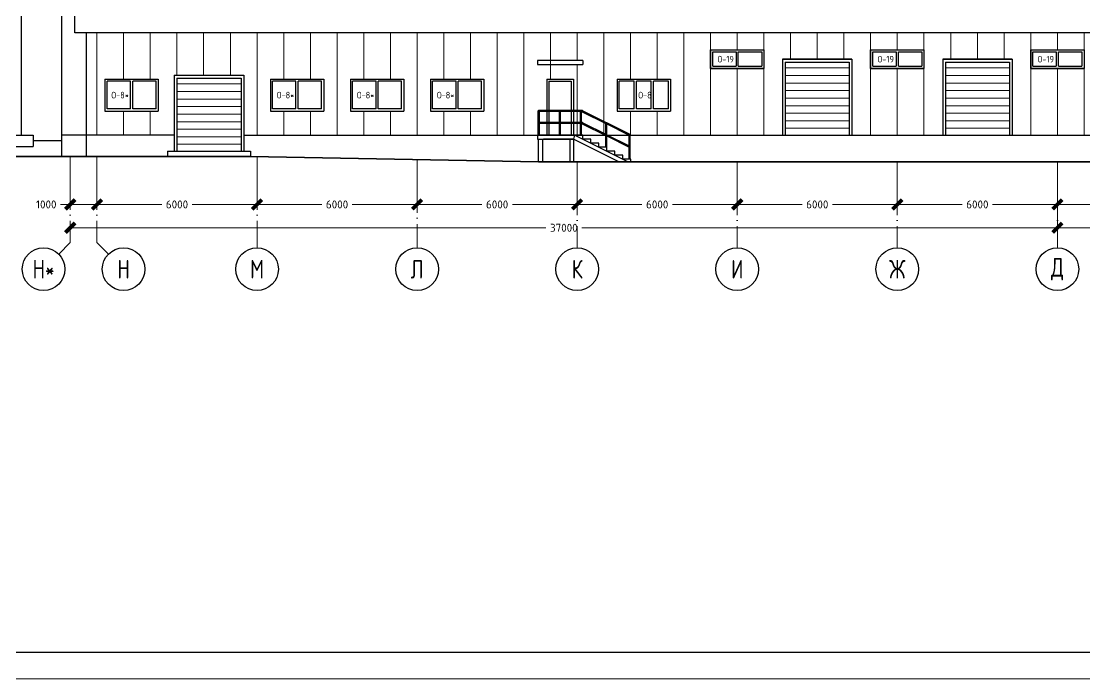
# Model space of a CAD drawing. Extents: x -965262 to 1142518, y -357520 to 71675.
# Drawn here: x -135552 to -115622, y -240088 to -227759 of the extents above; entities that cross this region are included whole.
import ezdxf

# ---------------------------------------------------------------- set-up
doc = ezdxf.new("R2010")
doc.units = 0
doc.header["$LTSCALE"] = 10
doc.linetypes.add('DOTE', pattern=[2.42, 2, -0.2, 0.02, -0.2])
doc.layers.get('0').update_dxf_attribs({"linetype": 'CONTINUOUS', "lineweight": 30})
doc.layers.get('Defpoints').update_dxf_attribs({"linetype": 'CONTINUOUS'})
doc.layers.add('DOTE', color=7, linetype='DOTE', lineweight=9)
doc.styles.add('GOST 2.304', font='isocpeur.ttf', dxfattribs={"width": 0.75, "height": 250})
doc.styles.get("Standard").update_dxf_attribs({"font": 'isocpeur.ttf', "height": 300})
doc.dimstyles.new('Standard_2', dxfattribs={"dimscale": 200, "dimtxt": 600, "dimasz": 1.8, "dimexe": 1.8, "dimexo": 0.625, "dimgap": 0.9, "dimtad": 0, "dimdec": 0, "dimzin": 0, "dimdsep": 46, "dimtxsty": 'Standard', "dimblk": 'ARCHTICK', "dimcen": 0.9, "dimclrd": 256, "dimclre": 256, "dimclrt": 256, "dimadec": 0, "dimazin": 0, "dimtfac": 1, "dimtdec": 0, "dimtofl": 0, "dimtmove": 0, "dimatfit": 3, "dimfxl": 1, "dimtolj": 1, "dimtzin": 0, "dimlwd": 15, "dimlwe": 15, "dimarcsym": 0})

# ---------------------------------------------------------------- blocks, each defined once
blk = doc.blocks.new('_ArchTick')
at = {"color": 0, "linetype": 'ByBlock', "lineweight": 0, "const_width": 0.4}
blk.add_lwpolyline([(-0.5, -0.5), (0.5, 0.5)], dxfattribs=at)
blk = doc.blocks.new('*D1629')
at = {"lineweight": 15, "transparency": 16777216}
for p, q in [((-151483, -18365), (-151483, -18130)), ((-145483, -18365), (-145483, -18130)), ((-151483, -18490), (-149053, -18490)), ((-145483, -18490), (-147913, -18490))]:
    blk.add_line(p, q, dxfattribs=at)
at = {"layer": 'Defpoints', "color": 0, "lineweight": 15, "transparency": 16777216}
for p in [(-151483, -18490), (-151483, -18490), (-145483, -18490, 1451)]:
    blk.add_point(p, dxfattribs=at)
at = {"lineweight": 15, "transparency": 16777216, "xscale": 360, "yscale": 360, "zscale": 360, "rotation": 180}
blk.add_blockref('_ArchTick', (-151483, -18490), dxfattribs=at)
at = {"lineweight": 15, "transparency": 16777216, "xscale": 360, "yscale": 360, "zscale": 360}
blk.add_blockref('_ArchTick', (-145483, -18490), dxfattribs=at)
at = {"lineweight": 15, "transparency": 16777216, "insert": (-148483, -18490), "char_height": 300, "attachment_point": 5}
blk.add_mtext('\\A1;6000', dxfattribs=at)
blk = doc.blocks.new('*D1630')
at = {"lineweight": 15, "transparency": 16777216}
for p, q in [((-157483, -18365), (-157483, -18130)), ((-151483, -18365), (-151483, -18130)), ((-157483, -18490), (-155053, -18490)), ((-151483, -18490), (-153913, -18490))]:
    blk.add_line(p, q, dxfattribs=at)
at = {"layer": 'Defpoints', "color": 0, "lineweight": 15, "transparency": 16777216}
for p in [(-157483, -18490), (-157483, -18490), (-151483, -18490, 1451)]:
    blk.add_point(p, dxfattribs=at)
at = {"lineweight": 15, "transparency": 16777216, "xscale": 360, "yscale": 360, "zscale": 360, "rotation": 180}
blk.add_blockref('_ArchTick', (-157483, -18490), dxfattribs=at)
at = {"lineweight": 15, "transparency": 16777216, "xscale": 360, "yscale": 360, "zscale": 360}
blk.add_blockref('_ArchTick', (-151483, -18490), dxfattribs=at)
at = {"lineweight": 15, "transparency": 16777216, "insert": (-154483, -18490), "char_height": 300, "attachment_point": 5}
blk.add_mtext('\\A1;6000', dxfattribs=at)
blk = doc.blocks.new('*D1631')
at = {"lineweight": 15, "transparency": 16777216}
for p, q in [((-151483, -19240), (-151483, -19005)), ((-127483, -19240), (-127483, -19005)), ((-151483, -19365), (-140173, -19365)), ((-127483, -19365), (-138793, -19365))]:
    blk.add_line(p, q, dxfattribs=at)
at = {"layer": 'Defpoints', "color": 0, "lineweight": 15, "transparency": 16777216}
for p in [(-151483, -19365), (-151483, -19365), (-127483, -19365)]:
    blk.add_point(p, dxfattribs=at)
at = {"lineweight": 15, "transparency": 16777216, "xscale": 360, "yscale": 360, "zscale": 360, "rotation": 180}
blk.add_blockref('_ArchTick', (-151483, -19365), dxfattribs=at)
at = {"lineweight": 15, "transparency": 16777216, "xscale": 360, "yscale": 360, "zscale": 360}
blk.add_blockref('_ArchTick', (-127483, -19365), dxfattribs=at)
at = {"lineweight": 15, "transparency": 16777216, "insert": (-139483, -19365), "char_height": 300, "attachment_point": 5}
blk.add_mtext('\\A1;24000', dxfattribs=at)
blk = doc.blocks.new('*D1632')
at = {"lineweight": 15, "transparency": 16777216}
for p, q in [((-163483, -18365), (-163483, -18130)), ((-157483, -18365), (-157483, -18130)), ((-163483, -18490), (-161053, -18490)), ((-157483, -18490), (-159913, -18490))]:
    blk.add_line(p, q, dxfattribs=at)
at = {"layer": 'Defpoints', "color": 0, "lineweight": 15, "transparency": 16777216}
for p in [(-163483, -18490), (-163483, -18490), (-157483, -18490, 1451)]:
    blk.add_point(p, dxfattribs=at)
at = {"lineweight": 15, "transparency": 16777216, "xscale": 360, "yscale": 360, "zscale": 360, "rotation": 180}
blk.add_blockref('_ArchTick', (-163483, -18490), dxfattribs=at)
at = {"lineweight": 15, "transparency": 16777216, "xscale": 360, "yscale": 360, "zscale": 360}
blk.add_blockref('_ArchTick', (-157483, -18490), dxfattribs=at)
at = {"lineweight": 15, "transparency": 16777216, "insert": (-160483, -18490), "char_height": 300, "attachment_point": 5}
blk.add_mtext('\\A1;6000', dxfattribs=at)
blk = doc.blocks.new('*D1633')
at = {"lineweight": 15, "transparency": 16777216}
for p, q in [((-169483, -18365), (-169483, -18130)), ((-163483, -18365), (-163483, -18130)), ((-169483, -18490), (-167053, -18490)), ((-163483, -18490), (-165913, -18490))]:
    blk.add_line(p, q, dxfattribs=at)
at = {"layer": 'Defpoints', "color": 0, "lineweight": 15, "transparency": 16777216}
for p in [(-169483, -18490), (-169483, -18490), (-163483, -18490, 1451)]:
    blk.add_point(p, dxfattribs=at)
at = {"lineweight": 15, "transparency": 16777216, "xscale": 360, "yscale": 360, "zscale": 360, "rotation": 180}
blk.add_blockref('_ArchTick', (-169483, -18490), dxfattribs=at)
at = {"lineweight": 15, "transparency": 16777216, "xscale": 360, "yscale": 360, "zscale": 360}
blk.add_blockref('_ArchTick', (-163483, -18490), dxfattribs=at)
at = {"lineweight": 15, "transparency": 16777216, "insert": (-166483, -18490), "char_height": 300, "attachment_point": 5}
blk.add_mtext('\\A1;6000', dxfattribs=at)
blk = doc.blocks.new('*D1634')
at = {"lineweight": 15, "transparency": 16777216}
for p, q in [((-175483, -18365), (-175483, -18130)), ((-169483, -18365), (-169483, -18130)), ((-175483, -18490), (-173053, -18490)), ((-169483, -18490), (-171913, -18490))]:
    blk.add_line(p, q, dxfattribs=at)
at = {"layer": 'Defpoints', "color": 0, "lineweight": 15, "transparency": 16777216}
for p in [(-175483, -18490), (-175483, -18490), (-169483, -18490, 1451)]:
    blk.add_point(p, dxfattribs=at)
at = {"lineweight": 15, "transparency": 16777216, "xscale": 360, "yscale": 360, "zscale": 360, "rotation": 180}
blk.add_blockref('_ArchTick', (-175483, -18490), dxfattribs=at)
at = {"lineweight": 15, "transparency": 16777216, "xscale": 360, "yscale": 360, "zscale": 360}
blk.add_blockref('_ArchTick', (-169483, -18490), dxfattribs=at)
at = {"lineweight": 15, "transparency": 16777216, "insert": (-172483, -18490), "char_height": 300, "attachment_point": 5}
blk.add_mtext('\\A1;6000', dxfattribs=at)
blk = doc.blocks.new('*D1635')
at = {"lineweight": 15, "transparency": 16777216}
for p, q in [((-181483, -18365), (-181483, -18130)), ((-175483, -18365), (-175483, -18130)), ((-181483, -18490), (-179053, -18490)), ((-175483, -18490), (-177913, -18490))]:
    blk.add_line(p, q, dxfattribs=at)
at = {"layer": 'Defpoints', "color": 0, "lineweight": 15, "transparency": 16777216}
for p in [(-181483, -18490), (-181483, -18490), (-175483, -18490, 1451)]:
    blk.add_point(p, dxfattribs=at)
at = {"lineweight": 15, "transparency": 16777216, "xscale": 360, "yscale": 360, "zscale": 360, "rotation": 180}
blk.add_blockref('_ArchTick', (-181483, -18490), dxfattribs=at)
at = {"lineweight": 15, "transparency": 16777216, "xscale": 360, "yscale": 360, "zscale": 360}
blk.add_blockref('_ArchTick', (-175483, -18490), dxfattribs=at)
at = {"lineweight": 15, "transparency": 16777216, "insert": (-178483, -18490), "char_height": 300, "attachment_point": 5}
blk.add_mtext('\\A1;6000', dxfattribs=at)
blk = doc.blocks.new('*D1636')
at = {"lineweight": 15, "transparency": 16777216}
for p, q in [((-187483, -18365), (-187483, -18130)), ((-181483, -18365), (-181483, -18130)), ((-187483, -18490), (-185053, -18490)), ((-181483, -18490), (-183913, -18490))]:
    blk.add_line(p, q, dxfattribs=at)
at = {"layer": 'Defpoints', "color": 0, "lineweight": 15, "transparency": 16777216}
for p in [(-187483, -18490), (-187483, -18490), (-181483, -18490, 1451)]:
    blk.add_point(p, dxfattribs=at)
at = {"lineweight": 15, "transparency": 16777216, "xscale": 360, "yscale": 360, "zscale": 360, "rotation": 180}
blk.add_blockref('_ArchTick', (-187483, -18490), dxfattribs=at)
at = {"lineweight": 15, "transparency": 16777216, "xscale": 360, "yscale": 360, "zscale": 360}
blk.add_blockref('_ArchTick', (-181483, -18490), dxfattribs=at)
at = {"lineweight": 15, "transparency": 16777216, "insert": (-184483, -18490), "char_height": 300, "attachment_point": 5}
blk.add_mtext('\\A1;6000', dxfattribs=at)
blk = doc.blocks.new('*D1637')
at = {"lineweight": 15, "transparency": 16777216}
for p, q in [((-188483, -18365), (-188483, -18130)), ((-187483, -18365), (-187483, -18130)), ((-188483, -18490), (-188843, -18490)), ((-187483, -18490), (-188483, -18490))]:
    blk.add_line(p, q, dxfattribs=at)
at = {"layer": 'Defpoints', "color": 0, "lineweight": 15, "transparency": 16777216}
for p in [(-188483, -18490), (-188483, -18490), (-187483, -18490, 1451)]:
    blk.add_point(p, dxfattribs=at)
at = {"lineweight": 15, "transparency": 16777216, "xscale": 360, "yscale": 360, "zscale": 360, "rotation": 180}
blk.add_blockref('_ArchTick', (-188483, -18490), dxfattribs=at)
at = {"lineweight": 15, "transparency": 16777216, "xscale": 360, "yscale": 360, "zscale": 360}
blk.add_blockref('_ArchTick', (-187483, -18490), dxfattribs=at)
at = {"lineweight": 15, "transparency": 16777216, "insert": (-189383, -18490), "char_height": 300, "attachment_point": 5}
blk.add_mtext('\\A1;1000', dxfattribs=at)
blk = doc.blocks.new('*D1638')
at = {"lineweight": 15, "transparency": 16777216}
for p, q in [((-151483, -18503), (-151483, -19725)), ((-188483, -19365), (-170658, -19365)), ((-188483, -19490), (-188483, -19725)), ((-151483, -19365), (-169308, -19365))]:
    blk.add_line(p, q, dxfattribs=at)
at = {"layer": 'Defpoints', "color": 0, "lineweight": 15, "transparency": 16777216}
for p in [(-151483, -18378), (-188483, -19365), (-188483, -19365)]:
    blk.add_point(p, dxfattribs=at)
at = {"lineweight": 15, "transparency": 16777216, "xscale": 360, "yscale": 360, "zscale": 360, "rotation": 180}
blk.add_blockref('_ArchTick', (-188483, -19365), dxfattribs=at)
at = {"lineweight": 15, "transparency": 16777216, "xscale": 360, "yscale": 360, "zscale": 360}
blk.add_blockref('_ArchTick', (-151483, -19365), dxfattribs=at)
at = {"lineweight": 15, "transparency": 16777216, "insert": (-169983, -19365), "char_height": 300, "attachment_point": 5}
blk.add_mtext('\\A1;37000', dxfattribs=at)
blk = doc.blocks.new('Фасад Н-А')
at = {"color": 7, "ltscale": 100}
blk.add_line((-190319.6, -6154, -3250.5), (-190319.6, -15889, -3250.5), dxfattribs=at)
at = {"ltscale": 2}
for p, q in [((-188808.1, -9584, -5059), (-188808.1, -16689, -5059)), ((-115673.1, -12059, -3250.5), (-188317.9, -12059, -3250.5)), ((-187892.9, -12059, -3250.5), (-187892.9, -16689, -3250.5)), ((-184583.2, -15889, -3250.5), (-187892.9, -15889, -3250.5))]:
    blk.add_line(p, q, dxfattribs=at)
at = {"ltscale": 0.3}
for p, q in [((-188317.9, -12059, -3250.5), (-188317.9, -11089, -3250.5)), ((-164483.1, -13388.7, -3250.5), (-164483.1, -12688.7, -3250.5)), ((-164483.1, -12688.7, -3250.5), (-163483.1, -12688.7, -3250.5)), ((-163483.1, -12688.7, -3250.5), (-162483.1, -12688.7, -3250.5)), ((-158483.1, -13388.7, -3250.5), (-158483.1, -12688.7, -3250.5)), ((-158483.1, -12688.7, -3250.5), (-157483.1, -12688.7, -3250.5)), ((-157483.1, -12688.7, -3250.5), (-156483.1, -12688.7, -3250.5)), ((-152483.1, -13388.7, -3250.5), (-152483.1, -12688.7, -3250.5)), ((-152483.1, -12688.7, -3250.5), (-151483.1, -12688.7, -3250.5)), ((-151483.1, -12688.7, -3250.5), (-150483.1, -12688.7, -3250.5)), ((-164403.1, -12768.7, -3250.5), (-163523.1, -12768.7, -3250.5)), ((-164403.1, -13308.7, -3250.5), (-164403.1, -12768.7, -3250.5)), ((-163523.1, -12768.7, -3250.5), (-163523.1, -13308.7, -3250.5)), ((-163443.1, -12768.7, -3250.5), (-162563.1, -12768.7, -3250.5)), ((-163443.1, -13308.7, -3250.5), (-163443.1, -12768.7, -3250.5)), ((-162563.1, -12768.7, -3250.5), (-162563.1, -13308.7, -3250.5)), ((-159183.1, -13039, -3250.5), (-161783.1, -13039, -3250.5)), ((-160101, -13039, -3250.5), (-160627.2, -13039, -3250.5)), ((-160364.1, -13039, -3250.5), (-160163, -13039, -3250.5)), ((-158403.1, -12768.7, -3250.5), (-157523.1, -12768.7, -3250.5)), ((-158403.1, -13308.7, -3250.5), (-158403.1, -12768.7, -3250.5)), ((-157523.1, -12768.7, -3250.5), (-157523.1, -13308.7, -3250.5)), ((-157443.1, -12768.7, -3250.5), (-156563.1, -12768.7, -3250.5)), ((-157443.1, -13308.7, -3250.5), (-157443.1, -12768.7, -3250.5)), ((-156563.1, -12768.7, -3250.5), (-156563.1, -13308.7, -3250.5)), ((-153183.1, -13039, -3250.5), (-155783.1, -13039, -3250.5)), ((-154101, -13039, -3250.5), (-154627.2, -13039, -3250.5)), ((-154364.1, -13039, -3250.5), (-154163, -13039, -3250.5)), ((-152403.1, -12768.7, -3250.5), (-151523.1, -12768.7, -3250.5)), ((-152403.1, -13308.7, -3250.5), (-152403.1, -12768.7, -3250.5)), ((-151523.1, -12768.7, -3250.5), (-151523.1, -13308.7, -3250.5)), ((-151443.1, -12768.7, -3250.5), (-150563.1, -12768.7, -3250.5)), ((-151443.1, -13308.7, -3250.5), (-151443.1, -12768.7, -3250.5)), ((-150563.1, -12768.7, -3250.5), (-150563.1, -13308.7, -3250.5)), ((-164483.1, -13388.7, -3250.5), (-163483.1, -13388.7, -3250.5)), ((-164403.1, -13308.7, -3250.5), (-163523.1, -13308.7, -3250.5)), ((-163483.1, -13388.7, -3250.5), (-162483.1, -13388.7, -3250.5)), ((-163443.1, -13308.7, -3250.5), (-162563.1, -13308.7, -3250.5)), ((-158483.1, -13388.7, -3250.5), (-157483.1, -13388.7, -3250.5)), ((-158403.1, -13308.7, -3250.5), (-157523.1, -13308.7, -3250.5)), ((-157483.1, -13388.7, -3250.5), (-156483.1, -13388.7, -3250.5)), ((-157443.1, -13308.7, -3250.5), (-156563.1, -13308.7, -3250.5)), ((-152483.1, -13388.7, -3250.5), (-151483.1, -13388.7, -3250.5)), ((-152403.1, -13308.7, -3250.5), (-151523.1, -13308.7, -3250.5)), ((-151483.1, -13388.7, -3250.5), (-150483.1, -13388.7, -3250.5)), ((-151443.1, -13308.7, -3250.5), (-150563.1, -13308.7, -3250.5)), ((-186223.2, -14909, -3250.5), (-186223.2, -13869, -3250.5)), ((-186143.2, -14909, -3250.5), (-186143.2, -13869, -3250.5)), ((-180023.2, -14909, -3250.5), (-180023.2, -13869, -3250.5)), ((-179943.2, -14909, -3250.5), (-179943.2, -13869, -3250.5)), ((-177023.2, -14909, -3250.5), (-177023.2, -13869, -3250.5)), ((-176943.2, -14909, -3250.5), (-176943.2, -13869, -3250.5)), ((-174023.2, -14909, -3250.5), (-174023.2, -13869, -3250.5)), ((-173943.2, -14909, -3250.5), (-173943.2, -13869, -3250.5)), ((-167343.2, -14909, -3250.5), (-167343.2, -13869, -3250.5)), ((-167263.2, -14909, -3250.5), (-167263.2, -13869, -3250.5)), ((-166703.2, -14909, -3250.5), (-166703.2, -13869, -3250.5)), ((-166623.2, -14909, -3250.5), (-166623.2, -13869, -3250.5)), ((-169273.2, -15889, -3250.5), (-169573.2, -15889, -3250.5)), ((-161783.1, -15889, -3250.5), (-159183.1, -15889, -3250.5)), ((-155783.1, -15889, -3250.5), (-153183.1, -15889, -3250.5)), ((-184833.2, -16489, -3250.5), (-184833.2, -16689, -3250.5)), ((-181733.2, -16489, -3250.5), (-181733.2, -16689, -3250.5))]:
    blk.add_line(p, q, dxfattribs=at)
at = {"lineweight": 0, "ltscale": 100}
for p, q in [((-187483.2, -15889, -3250.5), (-187483.2, -12059, -3250.5)), ((-186483.2, -13789, -3250.5), (-186483.2, -12059, -3250.5)), ((-185483.2, -13789, -3250.5), (-185483.2, -12059, -3250.5)), ((-184483.2, -13639, -3250.5), (-184483.2, -12059, -3250.5)), ((-183483.2, -13639, -3250.5), (-183483.2, -12059, -3250.5)), ((-182483.2, -13639, -3250.5), (-182483.2, -12059, -3250.5)), ((-181483.2, -15889, -3250.5), (-181483.2, -12059, -3250.5)), ((-180483.2, -13789, -3250.5), (-180483.2, -12059, -3250.5)), ((-179483.2, -13789, -3250.5), (-179483.2, -12059, -3250.5)), ((-178483.2, -15889, -3250.5), (-178483.2, -12059, -3250.5)), ((-177483.2, -13789, -3250.5), (-177483.2, -12059, -3250.5)), ((-176483.2, -13789, -3250.5), (-176483.2, -12059, -3250.5)), ((-175483.2, -15889, -3250.5), (-175483.2, -12059, -3250.5)), ((-174483.2, -13789, -3250.5), (-174483.2, -12059, -3250.5)), ((-173483.2, -13789, -3250.5), (-173483.2, -12059, -3250.5)), ((-172483.2, -15889, -3250.5), (-172483.2, -12059, -3250.5)), ((-171483.2, -15889, -3250.5), (-171483.2, -12059, -3250.5)), ((-170483.2, -13789, -3250.5), (-170483.2, -12059, -3250.5)), ((-169483.2, -13089.6, -3250.5), (-169483.2, -12059, -3250.5)), ((-168483.2, -15371.6, -3250.5), (-168483.2, -12059, -3250.5)), ((-167483.2, -13789, -3250.5), (-167483.2, -12059, -3250.5)), ((-166483.2, -13789, -3250.5), (-166483.2, -12059, -3250.5)), ((-165483.2, -15889, -3250.5), (-165483.2, -12059, -3250.5)), ((-164483.2, -15889, -3250.5), (-164483.2, -12059, -3250.5)), ((-163483.2, -12688.7, -3250.5), (-163483.2, -12059, -3250.5)), ((-162483.2, -15889, -3250.5), (-162483.2, -12059, -3250.5)), ((-161483.2, -13039, -3250.5), (-161483.2, -12059, -3250.5)), ((-160483.2, -13039, -3250.5), (-160483.2, -12059, -3250.5)), ((-159483.2, -13039, -3250.5), (-159483.2, -12059, -3250.5)), ((-158483.2, -15889, -3250.5), (-158483.2, -12059, -3250.5)), ((-157483.2, -12688.7, -3250.5), (-157483.2, -12059, -3250.5)), ((-156483.2, -15889, -3250.5), (-156483.2, -12059, -3250.5)), ((-155483.2, -13039, -3250.5), (-155483.2, -12059, -3250.5)), ((-154483.2, -13039, -3250.5), (-154483.2, -12059, -3250.5)), ((-153483.2, -13039, -3250.5), (-153483.2, -12059, -3250.5)), ((-152483.2, -15889, -3250.5), (-152483.2, -12059, -3250.5)), ((-151483.2, -12688.7, -3250.5), (-151483.2, -12059, -3250.5)), ((-150483.2, -15889, -3250.5), (-150483.2, -12059, -3250.5)), ((-169483.2, -14969, -3250.5), (-169483.2, -13239.6, -3250.5)), ((-163483.2, -15889, -3250.5), (-163483.2, -13388.7, -3250.5)), ((-157483.2, -15889, -3250.5), (-157483.2, -13388.7, -3250.5)), ((-151483.2, -15889, -3250.5), (-151483.2, -13388.7, -3250.5)), ((-186483.2, -15889, -3250.5), (-186483.2, -14989, -3250.5)), ((-185483.2, -15889, -3250.5), (-185483.2, -14989, -3250.5)), ((-180483.2, -15889, -3250.5), (-180483.2, -14989, -3250.5)), ((-179483.2, -15889, -3250.5), (-179483.2, -14989, -3250.5)), ((-177483.2, -15889, -3250.5), (-177483.2, -14989, -3250.5)), ((-176483.2, -15889, -3250.5), (-176483.2, -14989, -3250.5)), ((-174483.2, -15889, -3250.5), (-174483.2, -14989, -3250.5)), ((-173483.2, -15889, -3250.5), (-173483.2, -14989, -3250.5)), ((-169483.2, -15419, -3250.5), (-169483.2, -15009, -3250.5)), ((-167483.2, -15889, -3250.5), (-167483.2, -14989, -3250.5)), ((-166483.2, -15889, -3250.5), (-166483.2, -14989, -3250.5)), ((-169483.2, -15889, -3250.5), (-169483.2, -15459, -3250.5)), ((-168483.2, -15821.6, -3250.5), (-168483.2, -15416.3, -3250.5)), ((-168483.2, -15889, -3250.5), (-168483.2, -15866.3, -3250.5))]:
    blk.add_line(p, q, dxfattribs=at)
for p, q in [((-164483.1, -13388.7, -3250.5), (-164483.1, -12688.7, -3250.5)), ((-164483.1, -12688.7, -3250.5), (-164483.1, -13388.7, -3250.5)), ((-163483.1, -12688.7, -3250.5), (-162483.1, -12688.7, -3250.5)), ((-162483.1, -12688.7, -3250.5), (-162483.1, -13388.7, -3250.5)), ((-162483.1, -12688.7, -3250.5), (-162483.1, -13388.7, -3250.5)), ((-162483.1, -12688.7, -3250.5), (-162483.1, -13388.7, -3250.5)), ((-158483.1, -13388.7, -3250.5), (-158483.1, -12688.7, -3250.5)), ((-158483.1, -12688.7, -3250.5), (-158483.1, -13388.7, -3250.5)), ((-157483.1, -12688.7, -3250.5), (-156483.1, -12688.7, -3250.5)), ((-156483.1, -12688.7, -3250.5), (-156483.1, -13388.7, -3250.5)), ((-156483.1, -12688.7, -3250.5), (-156483.1, -13388.7, -3250.5)), ((-156483.1, -12688.7, -3250.5), (-156483.1, -13388.7, -3250.5)), ((-152483.1, -13388.7, -3250.5), (-152483.1, -12688.7, -3250.5)), ((-152483.1, -12688.7, -3250.5), (-152483.1, -13388.7, -3250.5)), ((-151483.1, -12688.7, -3250.5), (-150483.1, -12688.7, -3250.5)), ((-150483.1, -12688.7, -3250.5), (-150483.1, -13388.7, -3250.5)), ((-150483.1, -12688.7, -3250.5), (-150483.1, -13388.7, -3250.5)), ((-150483.1, -12688.7, -3250.5), (-150483.1, -13388.7, -3250.5)), ((-169605.9, -13089.6, -3250.5), (-170705.9, -13089.6, -3250.5)), ((-161783.1, -13039, -3250.5), (-161783.1, -15889, -3250.5)), ((-161783.1, -13039, -3250.5), (-159183.1, -13039, -3250.5)), ((-161783.1, -13039, -3250.5), (-159183.1, -13039, -3250.5)), ((-161783.1, -13039, -3250.5), (-161783.1, -15889, -3250.5)), ((-161783.1, -13039, -3250.5), (-161783.1, -15889, -3250.5)), ((-159183.1, -13039, -3250.5), (-159183.1, -15889, -3250.5)), ((-159183.1, -13039, -3250.5), (-159183.1, -15889, -3250.5)), ((-159183.1, -13039, -3250.5), (-159183.1, -15889, -3250.5)), ((-159183.1, -13039, -3250.5), (-159183.1, -15889, -3250.5)), ((-159183.1, -13039, -3250.5), (-159183.1, -15889, -3250.5)), ((-155783.1, -13039, -3250.5), (-155783.1, -15889, -3250.5)), ((-155783.1, -13039, -3250.5), (-153183.1, -13039, -3250.5)), ((-155783.1, -13039, -3250.5), (-153183.1, -13039, -3250.5)), ((-155783.1, -13039, -3250.5), (-155783.1, -15889, -3250.5)), ((-155783.1, -13039, -3250.5), (-155783.1, -15889, -3250.5)), ((-153183.1, -13039, -3250.5), (-153183.1, -15889, -3250.5)), ((-153183.1, -13039, -3250.5), (-153183.1, -15889, -3250.5)), ((-153183.1, -13039, -3250.5), (-153183.1, -15889, -3250.5)), ((-153183.1, -13039, -3250.5), (-153183.1, -15889, -3250.5)), ((-153183.1, -13039, -3250.5), (-153183.1, -15889, -3250.5)), ((-163483.1, -13388.7, -3250.5), (-164483.1, -13388.7, -3250.5)), ((-164483.1, -13388.7, -3250.5), (-163483.1, -13388.7, -3250.5)), ((-162483.1, -13388.7, -3250.5), (-163483.1, -13388.7, -3250.5)), ((-163483.1, -13388.7, -3250.5), (-162483.1, -13388.7, -3250.5)), ((-161683.1, -13157.6, -3250.5), (-161683.1, -15889, -3250.5)), ((-161683.1, -13157.6, -3250.5), (-159283.1, -13157.6, -3250.5)), ((-159283.1, -13157.6, -3250.5), (-159283.1, -15889, -3250.5)), ((-157483.1, -13388.7, -3250.5), (-158483.1, -13388.7, -3250.5)), ((-158483.1, -13388.7, -3250.5), (-157483.1, -13388.7, -3250.5)), ((-156483.1, -13388.7, -3250.5), (-157483.1, -13388.7, -3250.5)), ((-157483.1, -13388.7, -3250.5), (-156483.1, -13388.7, -3250.5)), ((-155683.1, -13157.6, -3250.5), (-155683.1, -15889, -3250.5)), ((-155683.1, -13157.6, -3250.5), (-153283.1, -13157.6, -3250.5)), ((-153283.1, -13157.6, -3250.5), (-153283.1, -15889, -3250.5)), ((-151483.1, -13388.7, -3250.5), (-152483.1, -13388.7, -3250.5)), ((-152483.1, -13388.7, -3250.5), (-151483.1, -13388.7, -3250.5)), ((-150483.1, -13388.7, -3250.5), (-151483.1, -13388.7, -3250.5)), ((-151483.1, -13388.7, -3250.5), (-150483.1, -13388.7, -3250.5)), ((-187183.2, -13789, -3250.5), (-187183.2, -14989, -3250.5)), ((-187183.2, -13789, -3250.5), (-185683.2, -13789, -3250.5)), ((-187183.2, -13789, -3250.5), (-185683.2, -13789, -3250.5)), ((-187183.2, -13789, -3250.5), (-187183.2, -14989, -3250.5)), ((-187183.2, -13789, -3250.5), (-185683.2, -13789, -3250.5)), ((-187183.2, -13789, -3250.5), (-187183.2, -14989, -3250.5)), ((-187183.2, -13789, -3250.5), (-185583.2, -13789, -3250.5)), ((-187183.2, -13789, -3250.5), (-187183.2, -14989, -3250.5)), ((-186223.2, -13869, -3250.5), (-187103.2, -13869, -3250.5)), ((-187103.2, -14909, -3250.5), (-187103.2, -13869, -3250.5)), ((-187083.2, -13789, -3250.5), (-185183.2, -13789, -3250.5)), ((-187083.2, -13789, -3250.5), (-185583.2, -13789, -3250.5)), ((-187083.2, -13789, -3250.5), (-185583.2, -13789, -3250.5)), ((-185263.2, -13869, -3250.5), (-186143.2, -13869, -3250.5)), ((-185263.2, -14909, -3250.5), (-185263.2, -13869, -3250.5)), ((-185183.2, -13789, -3250.5), (-185183.2, -14989, -3250.5)), ((-185183.2, -13789, -3250.5), (-185183.2, -14989, -3250.5)), ((-185183.2, -13789, -3250.5), (-185183.2, -14989, -3250.5)), ((-185183.2, -13789, -3250.5), (-185183.2, -14989, -3250.5)), ((-184583.2, -13639, -3250.5), (-184583.2, -16489, -3250.5)), ((-184583.2, -13639, -3250.5), (-184583.2, -16489, -3250.5)), ((-184583.2, -13639, -3250.5), (-184583.2, -16489, -3250.5)), ((-184583.2, -13639, -3250.5), (-181983.2, -13639, -3250.5)), ((-184483.2, -13757.6, -3250.5), (-184483.2, -16489, -3250.5)), ((-184483.2, -13757.6, -3250.5), (-182083.2, -13757.6, -3250.5)), ((-182083.2, -13757.6, -3250.5), (-182083.2, -16489, -3250.5)), ((-181983.2, -13639, -3250.5), (-181983.2, -16489, -3250.5)), ((-181983.2, -13639, -3250.5), (-181983.2, -16489, -3250.5)), ((-181983.2, -13639, -3250.5), (-181983.2, -16489, -3250.5)), ((-181983.2, -13639, -3250.5), (-181983.2, -16489, -3250.5)), ((-181983.2, -13639, -3250.5), (-181983.2, -16489, -3250.5)), ((-180983.2, -13789, -3250.5), (-180983.2, -14989, -3250.5)), ((-180983.2, -13789, -3250.5), (-179483.2, -13789, -3250.5)), ((-180983.2, -13789, -3250.5), (-179483.2, -13789, -3250.5)), ((-180983.2, -13789, -3250.5), (-180983.2, -14989, -3250.5)), ((-180983.2, -13789, -3250.5), (-179483.2, -13789, -3250.5)), ((-180983.2, -13789, -3250.5), (-180983.2, -14989, -3250.5)), ((-180983.2, -13789, -3250.5), (-179383.2, -13789, -3250.5)), ((-180983.2, -13789, -3250.5), (-180983.2, -14989, -3250.5)), ((-180023.2, -13869, -3250.5), (-180903.2, -13869, -3250.5)), ((-180903.2, -14909, -3250.5), (-180903.2, -13869, -3250.5)), ((-180883.2, -13789, -3250.5), (-178983.2, -13789, -3250.5)), ((-180883.2, -13789, -3250.5), (-179383.2, -13789, -3250.5)), ((-180883.2, -13789, -3250.5), (-179383.2, -13789, -3250.5)), ((-179063.2, -13869, -3250.5), (-179943.2, -13869, -3250.5)), ((-179063.2, -14909, -3250.5), (-179063.2, -13869, -3250.5)), ((-178983.2, -13789, -3250.5), (-178983.2, -14989, -3250.5)), ((-178983.2, -13789, -3250.5), (-178983.2, -14989, -3250.5)), ((-178983.2, -13789, -3250.5), (-178983.2, -14989, -3250.5)), ((-178983.2, -13789, -3250.5), (-178983.2, -14989, -3250.5)), ((-177983.2, -13789, -3250.5), (-177983.2, -14989, -3250.5)), ((-177983.2, -13789, -3250.5), (-176483.2, -13789, -3250.5)), ((-177983.2, -13789, -3250.5), (-176483.2, -13789, -3250.5)), ((-177983.2, -13789, -3250.5), (-177983.2, -14989, -3250.5)), ((-177983.2, -13789, -3250.5), (-176483.2, -13789, -3250.5)), ((-177983.2, -13789, -3250.5), (-177983.2, -14989, -3250.5)), ((-177983.2, -13789, -3250.5), (-176383.2, -13789, -3250.5)), ((-177983.2, -13789, -3250.5), (-177983.2, -14989, -3250.5)), ((-177023.2, -13869, -3250.5), (-177903.2, -13869, -3250.5)), ((-177903.2, -14909, -3250.5), (-177903.2, -13869, -3250.5)), ((-177883.2, -13789, -3250.5), (-175983.2, -13789, -3250.5)), ((-177883.2, -13789, -3250.5), (-176383.2, -13789, -3250.5)), ((-177883.2, -13789, -3250.5), (-176383.2, -13789, -3250.5)), ((-176063.2, -13869, -3250.5), (-176943.2, -13869, -3250.5)), ((-176063.2, -14909, -3250.5), (-176063.2, -13869, -3250.5)), ((-175983.2, -13789, -3250.5), (-175983.2, -14989, -3250.5)), ((-175983.2, -13789, -3250.5), (-175983.2, -14989, -3250.5)), ((-175983.2, -13789, -3250.5), (-175983.2, -14989, -3250.5)), ((-175983.2, -13789, -3250.5), (-175983.2, -14989, -3250.5)), ((-174983.2, -13789, -3250.5), (-174983.2, -14989, -3250.5)), ((-174983.2, -13789, -3250.5), (-173483.2, -13789, -3250.5)), ((-174983.2, -13789, -3250.5), (-173483.2, -13789, -3250.5)), ((-174983.2, -13789, -3250.5), (-174983.2, -14989, -3250.5)), ((-174983.2, -13789, -3250.5), (-172983.2, -13789, -3250.5)), ((-174983.2, -13789, -3250.5), (-174983.2, -14989, -3250.5)), ((-174983.2, -13789, -3250.5), (-174983.2, -14989, -3250.5)), ((-174023.2, -13869, -3250.5), (-174903.2, -13869, -3250.5)), ((-174903.2, -14909, -3250.5), (-174903.2, -13869, -3250.5)), ((-173063.2, -13869, -3250.5), (-173943.2, -13869, -3250.5)), ((-173063.2, -14909, -3250.5), (-173063.2, -13869, -3250.5)), ((-172983.2, -13789, -3250.5), (-172983.2, -14989, -3250.5)), ((-172983.2, -13789, -3250.5), (-172983.2, -14989, -3250.5)), ((-172983.2, -13789, -3250.5), (-172983.2, -14989, -3250.5)), ((-172983.2, -13789, -3250.5), (-172983.2, -14989, -3250.5)), ((-170623.1, -13789, -3250.5), (-170623.1, -14969, -3250.5)), ((-170623.1, -13789, -3250.5), (-169623.1, -13789, -3250.5)), ((-170543.1, -13869, -3250.5), (-169703.1, -13869, -3250.5)), ((-170543.1, -13869, -3250.5), (-170543.1, -14969, -3250.5)), ((-169703.1, -13869, -3250.5), (-169703.1, -14969, -3250.5)), ((-169623.1, -13789, -3250.5), (-169623.1, -14969, -3250.5)), ((-167983.2, -13789, -3250.5), (-167983.2, -14989, -3250.5)), ((-167983.2, -13789, -3250.5), (-166483.2, -13789, -3250.5)), ((-167983.2, -13789, -3250.5), (-166483.2, -13789, -3250.5)), ((-167983.2, -13789, -3250.5), (-167983.2, -14989, -3250.5)), ((-167983.2, -13789, -3250.5), (-166483.2, -13789, -3250.5)), ((-167983.2, -13789, -3250.5), (-167983.2, -14989, -3250.5)), ((-167983.2, -13789, -3250.5), (-166383.2, -13789, -3250.5)), ((-167983.2, -13789, -3250.5), (-167983.2, -14989, -3250.5)), ((-167343.2, -13869, -3250.5), (-167903.2, -13869, -3250.5)), ((-167903.2, -14909, -3250.5), (-167903.2, -13869, -3250.5)), ((-167883.2, -13789, -3250.5), (-165983.2, -13789, -3250.5)), ((-167883.2, -13789, -3250.5), (-166383.2, -13789, -3250.5)), ((-167883.2, -13789, -3250.5), (-166383.2, -13789, -3250.5)), ((-166703.2, -13869, -3250.5), (-167263.2, -13869, -3250.5)), ((-166063.2, -13869, -3250.5), (-166623.2, -13869, -3250.5)), ((-166063.2, -14909, -3250.5), (-166063.2, -13869, -3250.5)), ((-165983.2, -13789, -3250.5), (-165983.2, -14989, -3250.5)), ((-165983.2, -13789, -3250.5), (-165983.2, -14989, -3250.5)), ((-165983.2, -13789, -3250.5), (-165983.2, -14989, -3250.5)), ((-165983.2, -13789, -3250.5), (-165983.2, -14989, -3250.5)), ((-187183.2, -14989, -3250.5), (-185683.2, -14989, -3250.5)), ((-187183.2, -14989, -3250.5), (-185683.2, -14989, -3250.5)), ((-187183.2, -14989, -3250.5), (-185683.2, -14989, -3250.5)), ((-187183.2, -14989, -3250.5), (-185583.2, -14989, -3250.5)), ((-186223.2, -14909, -3250.5), (-187103.2, -14909, -3250.5)), ((-187083.2, -14989, -3250.5), (-185883.2, -14989, -3250.5)), ((-187083.2, -14989, -3250.5), (-185583.2, -14989, -3250.5)), ((-187083.2, -14989, -3250.5), (-185583.2, -14989, -3250.5)), ((-185263.2, -14909, -3250.5), (-186143.2, -14909, -3250.5)), ((-186073.3, -14989, -3250.5), (-185183.2, -14989, -3250.5)), ((-180983.2, -14989, -3250.5), (-179483.2, -14989, -3250.5)), ((-180983.2, -14989, -3250.5), (-179483.2, -14989, -3250.5)), ((-180983.2, -14989, -3250.5), (-179483.2, -14989, -3250.5)), ((-180983.2, -14989, -3250.5), (-179383.2, -14989, -3250.5)), ((-180023.2, -14909, -3250.5), (-180903.2, -14909, -3250.5)), ((-180883.2, -14989, -3250.5), (-179683.2, -14989, -3250.5)), ((-180883.2, -14989, -3250.5), (-179383.2, -14989, -3250.5)), ((-180883.2, -14989, -3250.5), (-179383.2, -14989, -3250.5)), ((-179063.2, -14909, -3250.5), (-179943.2, -14909, -3250.5)), ((-179873.3, -14989, -3250.5), (-178983.2, -14989, -3250.5)), ((-177983.2, -14989, -3250.5), (-176483.2, -14989, -3250.5)), ((-177983.2, -14989, -3250.5), (-176483.2, -14989, -3250.5)), ((-177983.2, -14989, -3250.5), (-176483.2, -14989, -3250.5)), ((-177983.2, -14989, -3250.5), (-176383.2, -14989, -3250.5)), ((-177023.2, -14909, -3250.5), (-177903.2, -14909, -3250.5)), ((-177883.2, -14989, -3250.5), (-176683.2, -14989, -3250.5)), ((-177883.2, -14989, -3250.5), (-176383.2, -14989, -3250.5)), ((-177883.2, -14989, -3250.5), (-176383.2, -14989, -3250.5)), ((-176063.2, -14909, -3250.5), (-176943.2, -14909, -3250.5)), ((-176873.3, -14989, -3250.5), (-175983.2, -14989, -3250.5)), ((-174983.2, -14989, -3250.5), (-173483.2, -14989, -3250.5)), ((-174983.2, -14989, -3250.5), (-173483.2, -14989, -3250.5)), ((-174983.2, -14989, -3250.5), (-173483.2, -14989, -3250.5)), ((-174983.2, -14989, -3250.5), (-173383.2, -14989, -3250.5)), ((-174023.2, -14909, -3250.5), (-174903.2, -14909, -3250.5)), ((-174883.2, -14989, -3250.5), (-173683.2, -14989, -3250.5)), ((-174883.2, -14989, -3250.5), (-173383.2, -14989, -3250.5)), ((-174883.2, -14989, -3250.5), (-173383.2, -14989, -3250.5)), ((-173063.2, -14909, -3250.5), (-173943.2, -14909, -3250.5)), ((-173873.3, -14989, -3250.5), (-172983.2, -14989, -3250.5)), ((-169307.3, -14969, -3250.5), (-170933.1, -14969, -3250.5)), ((-170160.3, -15009, -3250.5), (-170933.1, -15009, -3250.5)), ((-170623.1, -15009, -3250.5), (-170623.1, -15419, -3250.5)), ((-170543.1, -15009, -3250.5), (-170543.1, -15419, -3250.5)), ((-169367.3, -15009, -3250.5), (-170120.3, -15009, -3250.5)), ((-169703.1, -15009, -3250.5), (-169703.1, -15419, -3250.5)), ((-169623.1, -15009, -3250.5), (-169623.1, -15419, -3250.5)), ((-169307.3, -15009, -3250.5), (-169327.3, -15009, -3250.5)), ((-169289.4, -15013.2, -3250.5), (-168413.2, -15451.3, -3250.5)), ((-169271.6, -14977.4, -3250.5), (-167537.4, -15844.5, -3250.5)), ((-167983.2, -14989, -3250.5), (-166483.2, -14989, -3250.5)), ((-167983.2, -14989, -3250.5), (-166483.2, -14989, -3250.5)), ((-167983.2, -14989, -3250.5), (-166483.2, -14989, -3250.5)), ((-167983.2, -14989, -3250.5), (-166383.2, -14989, -3250.5)), ((-167343.2, -14909, -3250.5), (-167903.2, -14909, -3250.5)), ((-167883.2, -14989, -3250.5), (-166683.2, -14989, -3250.5)), ((-167883.2, -14989, -3250.5), (-166383.2, -14989, -3250.5)), ((-167883.2, -14989, -3250.5), (-166383.2, -14989, -3250.5)), ((-166703.2, -14909, -3250.5), (-167263.2, -14909, -3250.5)), ((-166873.3, -14989, -3250.5), (-165983.2, -14989, -3250.5)), ((-166063.2, -14909, -3250.5), (-166623.2, -14909, -3250.5)), ((-170160.3, -15419, -3250.5), (-170913.1, -15419, -3250.5)), ((-170160.3, -15459, -3250.5), (-170913.1, -15459, -3250.5)), ((-170623.1, -15459, -3250.5), (-170623.1, -15889, -3250.5)), ((-170543.1, -15459, -3250.5), (-170543.1, -15889, -3250.5)), ((-169367.3, -15419, -3250.5), (-170120.3, -15419, -3250.5)), ((-169367.3, -15459, -3250.5), (-170120.3, -15459, -3250.5)), ((-169703.1, -15459, -3250.5), (-169703.1, -15889, -3250.5)), ((-169623.1, -15459, -3250.5), (-169623.1, -15889, -3250.5)), ((-169307.3, -15419, -3250.5), (-169327.3, -15419, -3250.5)), ((-169307.3, -15459, -3250.5), (-169327.3, -15459, -3250.5)), ((-169289.4, -15463.2, -3250.5), (-168413.2, -15901.3, -3250.5)), ((-169271.6, -15427.4, -3250.5), (-168413.2, -15856.6, -3250.5)), ((-168373.2, -15471.3, -3250.5), (-167555.3, -15880.3, -3250.5)), ((-181983.2, -15889, -3250.5), (-168437.9, -15889, -3250.5)), ((-170973.1, -15889, -3250.5), (-170973.1, -16039, -3250.5)), ((-169573.2, -15889, -3250.5), (-170973.1, -15889, -3250.5)), ((-169728.1, -15889, -3250.5), (-170628.1, -15889, -3250.5)), ((-170628.1, -15889, -3250.5), (-169728.1, -15889, -3250.5)), ((-169573.2, -15889, -3250.5), (-167573.2, -16889, -3250.5)), ((-169273.2, -16039, -3250.5), (-169273.2, -15889, -3250.5)), ((-168373.2, -15876.6, -3250.5), (-167533.2, -16296.6, -3250.5)), ((-168373.2, -15921.3, -3250.5), (-167533.2, -16341.3, -3250.5)), ((-168348.4, -15889, -3250.5), (-167543.7, -15889, -3250.5)), ((-167497.9, -15889, -3250.5), (-127383.1, -15889, -3250.5)), ((-161783.1, -15889, -3250.5), (-159183.1, -15889, -3250.5)), ((-155783.1, -15889, -3250.5), (-153183.1, -15889, -3250.5)), ((-170973.1, -16039, -3250.5), (-169613.5, -16039, -3250.5)), ((-169608.6, -16039, -3250.5), (-170742.7, -16039, -3250.5)), ((-169609.2, -16039, -3250.5), (-167909.2, -16889, -3250.5)), ((-168973.2, -16039, -3250.5), (-169273.2, -16039, -3250.5)), ((-168973.2, -16189, -3250.5), (-168973.2, -16039, -3250.5)), ((-168673.2, -16189, -3250.5), (-168973.2, -16189, -3250.5)), ((-168673.2, -16339, -3250.5), (-168673.2, -16189, -3250.5)), ((-168373.2, -16339, -3250.5), (-168673.2, -16339, -3250.5)), ((-168373.2, -16489, -3250.5), (-168373.2, -16339, -3250.5)), ((-184833.2, -16489, -3250.5), (-181733.2, -16489, -3250.5)), ((-168073.2, -16489, -3250.5), (-168373.2, -16489, -3250.5)), ((-168073.2, -16639, -3250.5), (-168073.2, -16489, -3250.5)), ((-167773.2, -16639, -3250.5), (-168073.2, -16639, -3250.5)), ((-168072.2, -16487.9, -3250.5), (-168072.2, -16487.9, -3250.5)), ((-167773.2, -16789, -3250.5), (-167773.2, -16639, -3250.5)), ((-167473.2, -16789, -3250.5), (-167773.2, -16789, -3250.5)), ((-167473.2, -16889, -3250.5), (-167473.2, -16789, -3250.5))]:
    blk.add_line(p, q)
at = {"ltscale": 15}
for p, q in [((-170973, -13089.6, -3250.5), (-170973, -13239.6, -3250.5)), ((-169273.1, -13089.6, -3250.5), (-170973, -13089.6, -3250.5)), ((-169273.1, -13089.6, -3250.5), (-169273.1, -13239.6, -3250.5)), ((-170973, -13239.6, -3250.5), (-169273.1, -13239.6, -3250.5)), ((-170953.1, -14989, -3250.5), (-170953.1, -15889, -3250.5)), ((-170913.1, -15009, -3250.5), (-170913.1, -15419, -3250.5)), ((-170160.3, -15009, -3250.5), (-170140.3, -14989, -3250.5)), ((-170160.3, -15009, -3250.5), (-170160.3, -15419, -3250.5)), ((-170140.3, -14989, -3250.5), (-170120.3, -15009, -3250.5)), ((-170120.3, -15009, -3250.5), (-170120.3, -15419, -3250.5)), ((-169367.3, -15009, -3250.5), (-169347.3, -14989, -3250.5)), ((-169367.3, -15009, -3250.5), (-169367.3, -15419, -3250.5)), ((-169347.3, -14989, -3250.5), (-169327.3, -15009, -3250.5)), ((-169327.3, -15009, -3250.5), (-169327.3, -15419, -3250.5)), ((-170913.1, -15419, -3250.5), (-170933.1, -15439, -3250.5)), ((-170913.1, -15459, -3250.5), (-170933.1, -15439, -3250.5)), ((-170913.1, -15459, -3250.5), (-170913.1, -15889, -3250.5)), ((-170160.3, -15459, -3250.5), (-170120.3, -15419, -3250.5)), ((-170120.3, -15459, -3250.5), (-170160.3, -15419, -3250.5)), ((-170160.3, -15459, -3250.5), (-170160.3, -15889, -3250.5)), ((-170120.3, -15459, -3250.5), (-170120.3, -15889, -3250.5)), ((-169367.3, -15419, -3250.5), (-169347.3, -15439, -3250.5)), ((-169367.3, -15459, -3250.5), (-169347.3, -15439, -3250.5)), ((-169367.3, -15459, -3250.5), (-169367.3, -15889, -3250.5)), ((-169327.3, -15419, -3250.5), (-169347.3, -15439, -3250.5)), ((-169327.3, -15459, -3250.5), (-169347.3, -15439, -3250.5)), ((-169327.3, -15459, -3250.5), (-169327.3, -15889, -3250.5)), ((-168413.2, -15451.3, -3250.5), (-168393.2, -15439, -3250.5)), ((-168413.2, -15856.6, -3250.5), (-168413.2, -15451.3, -3250.5)), ((-168393.2, -15439, -3250.5), (-168373.2, -15471.3, -3250.5)), ((-168373.2, -15876.6, -3250.5), (-168373.2, -15471.3, -3250.5)), ((-169608.6, -16039.2, -3250.5), (-169573.2, -15889, -3250.5)), ((-168413.2, -15856.6, -3250.5), (-168393.2, -15889, -3250.5)), ((-168393.2, -15889, -3250.5), (-168413.2, -15901.3, -3250.5)), ((-168413.2, -16339, -3250.5), (-168413.2, -15901.3, -3250.5)), ((-168373.2, -15876.6, -3250.5), (-168393.2, -15889, -3250.5)), ((-168393.2, -15889, -3250.5), (-168373.2, -15921.3, -3250.5)), ((-168373.2, -16339, -3250.5), (-168373.2, -15921.3, -3250.5)), ((-167533.2, -16296.6, -3250.5), (-167533.2, -15916, -3250.5)), ((-167493.2, -16789, -3250.5), (-167493.2, -15916, -3250.5)), ((-167533.2, -16296.6, -3250.5), (-167513.2, -16329, -3250.5)), ((-167513.2, -16329, -3250.5), (-167533.2, -16341.3, -3250.5)), ((-167533.2, -16789, -3250.5), (-167533.2, -16341.3, -3250.5))]:
    blk.add_line(p, q, dxfattribs=at)
at = {"lineweight": 0}
for p, q in [((-161683.1, -13372, -3250.5), (-159283.1, -13372, -3250.5)), ((-155683.1, -13372, -3250.5), (-153283.1, -13372, -3250.5)), ((-161683.1, -13654.9, -3250.5), (-159283.1, -13654.9, -3250.5)), ((-161683.1, -13937.9, -3250.5), (-159283.1, -13937.9, -3250.5)), ((-155683.1, -13654.9, -3250.5), (-153283.1, -13654.9, -3250.5)), ((-155683.1, -13937.9, -3250.5), (-153283.1, -13937.9, -3250.5)), ((-184483.2, -13972, -3250.5), (-182083.2, -13972, -3250.5)), ((-184483.2, -14254.9, -3250.5), (-182083.2, -14254.9, -3250.5)), ((-161683.1, -14220.9, -3250.5), (-159283.1, -14220.9, -3250.5)), ((-155683.1, -14220.9, -3250.5), (-153283.1, -14220.9, -3250.5)), ((-184483.2, -14537.9, -3250.5), (-182083.2, -14537.9, -3250.5)), ((-161683.1, -14503.9, -3250.5), (-159283.1, -14503.9, -3250.5)), ((-155683.1, -14503.9, -3250.5), (-153283.1, -14503.9, -3250.5)), ((-184483.2, -14820.9, -3250.5), (-182083.2, -14820.9, -3250.5)), ((-184483.2, -15103.9, -3250.5), (-182083.2, -15103.9, -3250.5)), ((-161683.1, -14786.9, -3250.5), (-159283.1, -14786.9, -3250.5)), ((-161683.1, -15069.9, -3250.5), (-159283.1, -15069.9, -3250.5)), ((-155683.1, -14786.9, -3250.5), (-153283.1, -14786.9, -3250.5)), ((-155683.1, -15069.9, -3250.5), (-153283.1, -15069.9, -3250.5)), ((-184483.2, -15386.9, -3250.5), (-182083.2, -15386.9, -3250.5)), ((-161683.1, -15352.9, -3250.5), (-159283.1, -15352.9, -3250.5)), ((-155683.1, -15352.9, -3250.5), (-153283.1, -15352.9, -3250.5)), ((-184483.2, -15669.9, -3250.5), (-182083.2, -15669.9, -3250.5)), ((-161683.1, -15635.8, -3250.5), (-159283.1, -15635.8, -3250.5)), ((-155683.1, -15635.8, -3250.5), (-153283.1, -15635.8, -3250.5)), ((-184483.2, -15952.9, -3250.5), (-182083.2, -15952.9, -3250.5)), ((-184483.2, -16235.8, -3250.5), (-182083.2, -16235.8, -3250.5))]:
    blk.add_line(p, q, dxfattribs=at)
at = {"ltscale": 100}
for p, q in [((-192269.7, -15889, -3250.5), (-189869.7, -15889, -3250.5)), ((-189869.7, -15889, -3250.5), (-189869.7, -16312, -3250.5)), ((-187892.9, -15889, -3250.5), (-188808.1, -15889, -3250.5)), ((-192269.7, -16312, -3250.5), (-189869.7, -16312, -3250.5)), ((-189869.7, -16089, -3250.5), (-188808.1, -16089, -3250.5))]:
    blk.add_line(p, q, dxfattribs=at)
at = {"lineweight": 35, "ltscale": 2}
blk.add_line((-181733.2, -16689, -3250.5), (-206659.8, -16689, -3250.5), dxfattribs=at)
at = {"lineweight": 35}
for q in [(-181733.2, -16689, -3250.5), (-99809.6, -16889, -3250.5)]:
    blk.add_line((-170937.1, -16889, -3250.5), q, dxfattribs=at)
at = {"elevation": -3250.5}
for points in [[(-170937.1, -16889), (-170937.1, -16039), (-170787.1, -16039), (-170787.1, -16889)], [(-169609.2, -16889), (-169609.2, -16039), (-169759.2, -16039), (-169759.2, -16889)]]:
    blk.add_lwpolyline(points, dxfattribs=at)
at = {"ltscale": 15}
for centre, radius, start, end in [((-170933.1, -14989, -3250.5), 20, 90, 270), ((-167573.2, -15916, -3250.5), 40, 0, 63.43495)]:
    blk.add_arc(centre, radius, start, end, dxfattribs=at)
for centre, radius, start, end in [((-169307.3, -15049, -3250.5), 80, 63.43495, 90), ((-169307.3, -15049, -3250.5), 40, 63.43495, 90), ((-169307.3, -15499, -3250.5), 80, 63.43495, 90), ((-169307.3, -15499, -3250.5), 40, 63.43495, 90.00031), ((-167573.2, -15916, -3250.5), 80, 0, 63.43495)]:
    blk.add_arc(centre, radius, start, end)
at = {"layer": 'DOTE', "ltscale": 100}
for p, q in [((-181483.1, -15455.4, -3250.5), (-181483.1, -15462.1, -3250.5)), ((-175483.1, -15455.4, -3250.5), (-175483.1, -15462.1, -3250.5)), ((-169483.1, -15455.4, -3250.5), (-169483.1, -15462.1, -3250.5)), ((-163483.1, -15455.4, -3250.5), (-163483.1, -15462.1, -3250.5)), ((-157483.1, -15455.4, -3250.5), (-157483.1, -15462.1, -3250.5)), ((-188483.1, -16689, -3250.5), (-188483.1, -19919, -3250.5)), ((-187483.1, -16689, -3250.5), (-187483.1, -19919, -3250.5)), ((-181483.1, -16689, -3250.5), (-181483.1, -20119, -3250.5)), ((-175483.1, -16804.8, -3250.5), (-175483.1, -20119, -3250.5)), ((-169483.1, -16889, -3250.5), (-169483.1, -20119, -3250.5)), ((-163483.1, -16889, -3250.5), (-163483.1, -20119, -3250.5)), ((-157483.1, -16889, -3250.5), (-157483.1, -20119, -3250.5)), ((-151483.1, -16889, -3250.5), (-151483.1, -20119, -3250.5))]:
    blk.add_line(p, q, dxfattribs=at)
at = {"layer": 'DOTE', "linetype": 'Continuous'}
for p, q in [((-188917.4, -20353.3, -3250.5), (-188483.1, -19919, -3250.5)), ((-187048.8, -20353.3, -3250.5), (-187483.1, -19919, -3250.5))]:
    blk.add_line(p, q, dxfattribs=at)
at = {"layer": 'DOTE', "linetype": 'Continuous', "lineweight": 30}
for centre in [(-189483.1, -20919, -3250.5), (-186483.1, -20919, -3250.5), (-181483.1, -20919, -3250.5), (-175483.1, -20919, -3250.5), (-169483.1, -20919, -3250.5), (-163483.1, -20919, -3250.5), (-157483.1, -20919, -3250.5), (-151483.1, -20919, -3250.5)]:
    blk.add_circle(centre, 800, dxfattribs=at)
at = {"color": 5, "width": 0.75}
for s, p in [('О-19', (-164220.9, -13167.2, 8515.9)), ('О-19', (-158220.9, -13167.2, 8515.9)), ('О-19', (-152221, -13167.2, 8515.9)), ('О-8*', (-186940.8, -14515.9, 8515.9)), ('О-8*', (-180740.8, -14515.9, 8515.9)), ('О-8*', (-177740.8, -14515.9, 8515.9)), ('О-8*', (-174740.8, -14515.9, 8515.9)), ('О-8', (-167190.6, -14515.9, 8515.9))]:
    blk.add_text(s, height=250, dxfattribs=at).set_placement(p)
at = {"layer": 'DOTE', "linetype": 'Continuous', "lineweight": 30, "ltscale": 100, "char_height": 700, "width": 1600, "attachment_point": 5, "style": 'GOST 2.304'}
for s, insert in [('Н*', (-189483.1, -20919, -3250.5)), ('Н', (-186483.1, -20919, -3250.5)), ('М', (-181483.1, -20919, -3250.5)), ('Л', (-175483.1, -20919, -3250.5)), ('К', (-169483.1, -20919, -3250.5)), ('И', (-163483.1, -20919, -3250.5)), ('Ж', (-157483.1, -20919, -3250.5)), ('Д', (-151483.1, -20919, -3250.5))]:
    blk.add_mtext(s, dxfattribs=dict(at, insert=insert))
at = {"lineweight": 15}
for base, p1, p2, picture, middle in [((-188483.1, -18489.8, -3250.5), (-187483.1, -18489.8, -1799.3), (-188483.1, -18489.8, -3250.5), '*D1637', (-189383.1, -18489.8, -3250.5)), ((-187483.1, -18489.8, -3250.5), (-181483.1, -18489.8, -1799.3), (-187483.1, -18489.8, -3250.5), '*D1636', (-184483.1, -18489.8, -3250.5)), ((-181483.1, -18489.8, -3250.5), (-175483.1, -18489.8, -1799.3), (-181483.1, -18489.8, -3250.5), '*D1635', (-178483.1, -18489.8, -3250.5)), ((-175483.1, -18489.8, -3250.5), (-169483.1, -18489.8, -1799.3), (-175483.1, -18489.8, -3250.5), '*D1634', (-172483.1, -18489.8, -3250.5)), ((-169483.1, -18489.8, -3250.5), (-163483.1, -18489.8, -1799.3), (-169483.1, -18489.8, -3250.5), '*D1633', (-166483.1, -18489.8, -3250.5)), ((-163483.1, -18489.8, -3250.5), (-157483.1, -18489.8, -1799.3), (-163483.1, -18489.8, -3250.5), '*D1632', (-160483.1, -18489.8, -3250.5)), ((-157483.1, -18489.8, -3250.5), (-151483.1, -18489.8, -1799.3), (-157483.1, -18489.8, -3250.5), '*D1630', (-154483.1, -18489.8, -3250.5)), ((-151483.1, -18489.8, -3250.5), (-145483.1, -18489.8, -1799.3), (-151483.1, -18489.8, -3250.5), '*D1629', (-148483.1, -18489.8, -3250.5)), ((-188483.1, -19364.5, -1799.3), (-151483.1, -18377.5, -1799.3), (-188483.1, -19364.5, -1799.3), '*D1638', (-169983.1, -19364.5, -1799.3)), ((-151483.1, -19364.5, -1799.3), (-127483.1, -19364.5, -1799.3), (-151483.1, -19364.5, -1799.3), '*D1631', (-139483.1, -19364.5, -1799.3))]:
    dim = blk.add_linear_dim(base=base, p1=p1, p2=p2, angle=180, dimstyle='Standard_2', dxfattribs=at)
    dim.commit()
    dim.dimension.update_dxf_attribs({"geometry": picture, "text_midpoint": middle})

msp = doc.modelspace()

# ---------------------------------------------------------------- linework, layer by layer
at = {"lineweight": 15, "elevation": -3259.8}
msp.add_lwpolyline([(-147532.4, -240087.8), (-88132.4, -240087.8), (-88132.4, -198087.8), (-147532.4, -198087.8)], close=True, dxfattribs=at)
at = {"elevation": -3259.8}
msp.add_lwpolyline([(-145532.4, -239587.8), (-88632.4, -239587.8), (-88632.4, -198587.8), (-145532.4, -198587.8)], close=True, dxfattribs=at)

# ---------------------------------------------------------------- block references
at = {"lineweight": 15, "xscale": 0.5, "yscale": 0.5, "zscale": 0.5}
msp.add_blockref('Фасад Н-А', (-40392.6, -221949.1, -1634.5), dxfattribs=at)

doc.saveas('drawing.dxf')
